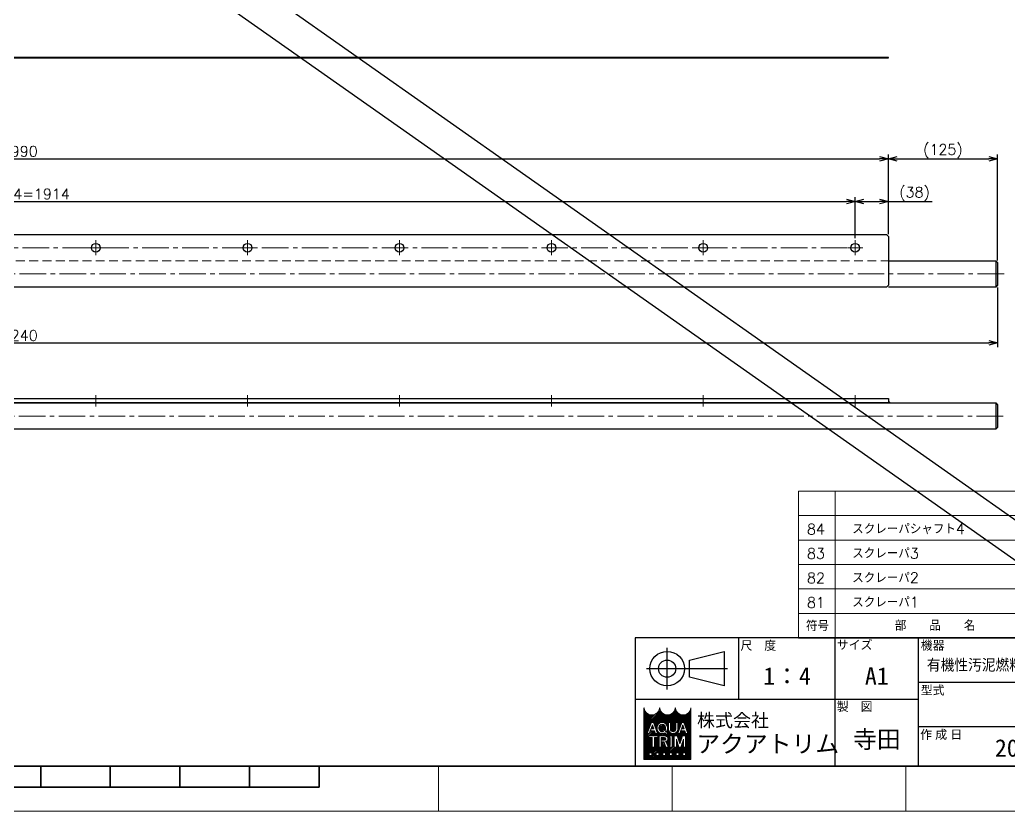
# Model space of a CAD drawing. Header units: millimetres. Extents: x 0 to 8235, y -19 to 2332.
# Drawn here: x 1764 to 2897, y 0 to 907 of the extents above; entities that cross this region are included whole.
import ezdxf
from ezdxf import colors
from ezdxf.entities.mleader import LeaderData, LeaderLine
from ezdxf.enums import TextEntityAlignment as Align
from ezdxf.math import Vec2, Vec3

# ---------------------------------------------------------------- set-up
doc = ezdxf.new("R2010")
doc.units = ezdxf.units.MM
doc.header["$LTSCALE"] = 1.6
doc.header["$PDMODE"] = 99
doc.header["$PDSIZE"] = 1
doc.linetypes.add('CENTER2', pattern=[28.575000000000003, 19.05, -3.175, 3.175, -3.175])
doc.linetypes.add('HIDDEN', pattern=[9.524999999999999, 6.35, -3.175])
for name, color, linetype, lineweight in [('04_HIDDEN', 2, 'HIDDEN', 13), ('05_CENTER', 4, 'CENTER2', 13), ('08_DIM', 3, 'Continuous', 13), ('90_FRAME', 5, 'Continuous', 35)]:
    doc.layers.add(name, color=color, linetype=linetype, lineweight=lineweight)
doc.layers.add('91_BLANK', color=5, linetype='Continuous', lineweight=0, plot=False)
doc.styles.add('KSS_TXT', font='txt.shx', dxfattribs={"bigfont": 'extfont2.shx'})
doc.styles.add('MS_G', font='MS Gothic.ttf')
doc.styles.get("Standard").update_dxf_attribs({"font": 'txt.shx', "bigfont": 'extfont2.shx'})
doc.styles.add('表題用', font='MS PGothic.ttf')
doc.dimstyles.new('KSS_DIM', dxfattribs={"dimscale": 4, "dimtxt": 3, "dimasz": 2.5, "dimexe": 1.25, "dimexo": 0.625, "dimtad": 1, "dimdsep": 46, "dimtxsty": 'KSS_TXT', "dimblk": 'OPEN30', "dimcen": 0, "dimazin": 2, "dimtfac": 0.75, "dimtmove": 0, "dimatfit": 3, "dimldrblk": 'OPEN30', "dimfxl": 1.25, "dimtolj": 1, "dimarcsym": 0})

# ---------------------------------------------------------------- blocks, each defined once
blk = doc.blocks.new('_Open30')
at = {"color": 0, "linetype": 'ByBlock', "lineweight": -2}
for p, q in [((-1, 0.26794919), (0, 0)), ((0, 0), (-1, -0.26794919)), ((0, 0), (-1, 0))]:
    blk.add_line(p, q, dxfattribs=at)
blk = doc.blocks.new('*D209')
at = {"layer": '08_DIM', "color": 0, "lineweight": -2, "transparency": 16777216}
for p, q in [((806.9912116977976, 656.6775825104846), (806.9912116977976, 703.6662162926257)), ((2720.991211693716, 656.6775825104846), (2720.991211693716, 703.6662162926257)), ((816.9912116977976, 698.6662162926257), (2710.991211693716, 698.6662162926257))]:
    blk.add_line(p, q, dxfattribs=at)
at = {"layer": 'Defpoints', "color": 0, "transparency": 16777216}
for p in [(2720.991211693716, 698.6662162926257), (806.9912116977976, 654.1775825104846), (2720.991211693716, 654.1775825104846)]:
    blk.add_point(p, dxfattribs=at)
at = {"layer": '08_DIM', "color": 0, "lineweight": -2, "transparency": 16777216, "xscale": 10, "yscale": 10, "zscale": 10, "rotation": 180}
blk.add_blockref('_Open30', (806.9912116977976, 698.6662162926257), dxfattribs=at)
at = {"layer": '08_DIM', "color": 0, "lineweight": -2, "transparency": 16777216, "xscale": 10, "yscale": 10, "zscale": 10}
blk.add_blockref('_Open30', (2720.991211693716, 698.6662162926257), dxfattribs=at)
at = {"layer": '08_DIM', "color": 0, "transparency": 16777216, "insert": (1763.991211695757, 707.1662162926257), "char_height": 12, "attachment_point": 5, "style": 'KSS_TXT'}
blk.add_mtext('\\A1;11x174=1914', dxfattribs=at)
blk = doc.blocks.new('*D210')
at = {"layer": '08_DIM', "color": 0, "lineweight": -2, "transparency": 16777216}
for p, q in [((768.9912116957566, 661.0839150548995), (768.9912116957566, 752.5816630524449)), ((2758.991211695757, 661.0839150548995), (2758.991211695757, 752.5816630524449)), ((778.9912116957566, 747.5816630524449), (2748.991211695757, 747.5816630524449))]:
    blk.add_line(p, q, dxfattribs=at)
at = {"layer": 'Defpoints', "color": 0, "transparency": 16777216}
for p in [(2758.991211695757, 747.5816630524449), (768.9912116957566, 658.5839150548995), (2758.991211695757, 658.5839150548995)]:
    blk.add_point(p, dxfattribs=at)
at = {"layer": '08_DIM', "color": 0, "lineweight": -2, "transparency": 16777216, "xscale": 10, "yscale": 10, "zscale": 10, "rotation": 180}
blk.add_blockref('_Open30', (768.9912116957566, 747.5816630524449), dxfattribs=at)
at = {"layer": '08_DIM', "color": 0, "lineweight": -2, "transparency": 16777216, "xscale": 10, "yscale": 10, "zscale": 10}
blk.add_blockref('_Open30', (2758.991211695757, 747.5816630524449), dxfattribs=at)
at = {"layer": '08_DIM', "color": 0, "transparency": 16777216, "insert": (1763.991211695757, 756.0816630524449), "char_height": 12, "attachment_point": 5, "style": 'KSS_TXT'}
blk.add_mtext('\\A1;1990', dxfattribs=at)
blk = doc.blocks.new('*D211')
at = {"layer": '08_DIM', "color": 0, "lineweight": -2, "transparency": 16777216}
for p, q in [((2720.991211693716, 656.6775825104846), (2720.991211693716, 703.6662162926257)), ((2758.991211695757, 661.0839150548995), (2758.991211695757, 703.6662162926257)), ((2730.991211693716, 698.6662162926257), (2748.991211695757, 698.6662162926257)), ((2758.991211695757, 698.6662162926257), (2808.991211695757, 698.6662162926257))]:
    blk.add_line(p, q, dxfattribs=at)
at = {"layer": 'Defpoints', "color": 0, "transparency": 16777216}
for p in [(2758.991211695757, 698.6662162926257), (2758.991211695757, 658.5839150548995), (2720.991211693716, 654.1775825104846)]:
    blk.add_point(p, dxfattribs=at)
at = {"layer": '08_DIM', "color": 0, "lineweight": -2, "transparency": 16777216, "xscale": 10, "yscale": 10, "zscale": 10, "rotation": 180}
blk.add_blockref('_Open30', (2720.991211693716, 698.6662162926257), dxfattribs=at)
at = {"layer": '08_DIM', "color": 0, "lineweight": -2, "transparency": 16777216, "xscale": 10, "yscale": 10, "zscale": 10}
blk.add_blockref('_Open30', (2758.991211695757, 698.6662162926257), dxfattribs=at)
at = {"layer": '08_DIM', "color": 0, "transparency": 16777216, "insert": (2788.991211695757, 707.1662162926257), "char_height": 12, "attachment_point": 5, "style": 'KSS_TXT'}
blk.add_mtext('\\A1;(38)', dxfattribs=at)
blk = doc.blocks.new('*D212')
at = {"layer": '08_DIM', "color": 0, "lineweight": -2, "transparency": 16777216}
for p, q in [((2758.991211695757, 661.0839150548995), (2758.991211695757, 752.5816630524449)), ((2883.991211691213, 631.0839150592869), (2883.991211691213, 752.5816630524449)), ((2768.991211695757, 747.5816630524449), (2873.991211691213, 747.5816630524449))]:
    blk.add_line(p, q, dxfattribs=at)
at = {"layer": 'Defpoints', "color": 0, "transparency": 16777216}
for p in [(2883.991211691213, 747.5816630524449), (2758.991211695757, 658.5839150548995), (2883.991211691213, 628.5839150592869)]:
    blk.add_point(p, dxfattribs=at)
at = {"layer": '08_DIM', "color": 0, "lineweight": -2, "transparency": 16777216, "xscale": 10, "yscale": 10, "zscale": 10, "rotation": 180}
blk.add_blockref('_Open30', (2758.991211695757, 747.5816630524449), dxfattribs=at)
at = {"layer": '08_DIM', "color": 0, "lineweight": -2, "transparency": 16777216, "xscale": 10, "yscale": 10, "zscale": 10}
blk.add_blockref('_Open30', (2883.991211691213, 747.5816630524449), dxfattribs=at)
at = {"layer": '08_DIM', "color": 0, "transparency": 16777216, "insert": (2821.491211693485, 756.0899963857782), "char_height": 12, "attachment_point": 5, "style": 'KSS_TXT'}
blk.add_mtext('\\A1;(125)', dxfattribs=at)
blk = doc.blocks.new('*D220')
at = {"layer": '08_DIM', "color": 0, "lineweight": -2, "transparency": 16777216}
for p, q in [((643.9912116989872, 600.0839150592869), (643.9912116989872, 531.5653345011211)), ((2883.991211691213, 600.0839150592869), (2883.991211691213, 531.5653345011211)), ((653.9912116989872, 536.5653345011211), (2873.991211691213, 536.5653345011211))]:
    blk.add_line(p, q, dxfattribs=at)
at = {"layer": 'Defpoints', "color": 0, "transparency": 16777216}
for p in [(643.9912116989872, 602.5839150592869), (2883.991211691213, 602.5839150592869), (2883.991211691213, 536.5653345011211)]:
    blk.add_point(p, dxfattribs=at)
at = {"layer": '08_DIM', "color": 0, "lineweight": -2, "transparency": 16777216, "xscale": 10, "yscale": 10, "zscale": 10, "rotation": 180}
blk.add_blockref('_Open30', (643.9912116989872, 536.5653345011211), dxfattribs=at)
at = {"layer": '08_DIM', "color": 0, "lineweight": -2, "transparency": 16777216, "xscale": 10, "yscale": 10, "zscale": 10}
blk.add_blockref('_Open30', (2883.991211691213, 536.5653345011211), dxfattribs=at)
at = {"layer": '08_DIM', "color": 0, "transparency": 16777216, "insert": (1763.9912116951, 545.0653345011211), "char_height": 12, "attachment_point": 5, "style": 'KSS_TXT'}
blk.add_mtext('\\A1;2240', dxfattribs=at)
blk = doc.blocks.new('AM_BALLOON1')
at = {"transparency": 16777216}
blk.add_circle((0, 0), 5, dxfattribs=at)
blk.add_attdef('B_NUMBER', text='', height=3, dxfattribs=at).set_placement((0, 0), align=Align.MIDDLE_CENTER)
blk = doc.blocks.new('_OPEN')
at = {"color": 0, "linetype": 'ByBlock'}
for p, q in [((-1, 0.1666666666666666), (0, 0)), ((0, 0), (-1, -0.1666666666666666)), ((0, 0), (-1, 0))]:
    blk.add_line(p, q, dxfattribs=at)

msp = doc.modelspace()

# ---------------------------------------------------------------- hatches: boundary and pattern name
at = {"layer": '90_FRAME', "lineweight": 5}
h = msp.add_hatch(dxfattribs=at)
h.set_pattern_fill('_USER', color=4, scale=1.2, angle=45, pattern_type=0)
h.set_pattern_definition([(45, (2.428014568067738e-06, 3.380257567187072e-07), (-0.8485281374238569, 0.848528137423857), [])])
edge = h.paths.add_edge_path()
edge.add_arc((2532.784011563459, 118.0443029261328), 0.2561589359989652, 90, 180)
edge.add_ellipse((2523.818448803494, 118.0443029261328), major_axis=(-8.709403823964816, 0), ratio=0.8823529411764706, start_angle=360, end_angle=540, ccw=False)
edge.add_arc((2514.85288604353, 118.0443029261328), 0.2561589359989652, 3.187317984128255, 180.0000000000261)
edge.add_ellipse((2505.887323283566, 118.0443029261328), major_axis=(-8.709403823964816, 0), ratio=0.8823529411764706, start_angle=360, end_angle=540, ccw=False)
edge.add_arc((2496.921760523602, 118.0443029261328), 0.2561589359989652, 3.187317984128255, 180)
edge.add_ellipse((2487.956197763638, 118.0443029261328), major_axis=(-8.709403823964816, 0), ratio=0.8823529411764706, start_angle=360, end_angle=540, ccw=False)
edge.add_arc((2478.990635003674, 118.0443029261328), 0.2561589359989652, 3.187317984128255, 90)
edge.add_line((2478.990635003674, 118.3004618621339), (2478.990635003674, 59.12774764637243))
edge.add_line((2478.990635003674, 59.12774764637061), (2532.784011563457, 59.12774764637061))
edge.add_line((2532.784011563459, 59.12774764637061), (2532.784011563459, 118.3004618621303))
h.paths.add_polyline_path([(2487.66487877106, 101.6977199126409), (2489.788746144333, 101.6977199126409), (2494.618467985672, 88.95125125733057), (2494.618467985672, 88.88977311269218), (2492.31913091058, 88.88977311269218), (2491.116768427358, 92.26639753210247), (2486.388088275232, 92.26639753210247), (2487.081315743436, 94.2132054456938), (2490.423540959158, 94.2132054456938), (2488.726812457696, 98.97817023052949), (2485.134494004816, 88.88977311269218), (2482.835156929721, 88.88977311269218), (2482.835156929721, 88.95125125733057)], flags=16)
edge = h.paths.add_edge_path(flags=16)
edge.add_ellipse((2499.963838488116, 96.06222332066272), major_axis=(-5.8916555279762, 0), ratio=0.9565217391304346, start_angle=180, end_angle=360, ccw=False)
edge.add_line((2505.855494016092, 96.06222332066272), (2505.855494016092, 94.52526970466852))
edge.add_ellipse((2499.963838488116, 94.52526970466852), major_axis=(-5.8916555279762, 0), ratio=0.9565217391304346, start_angle=142.1052553177129, end_angle=180, ccw=False)
edge.add_line((2504.613182037477, 91.06387544701602), (2502.962457058112, 92.42409125054064))
edge.add_ellipse((2499.963838488116, 94.67598871228392), major_axis=(3.75679118758396, 0), ratio=0.9950358206786509, start_angle=-37.0427632869818, end_angle=0)
edge.add_line((2503.720624959607, 94.67584359503917), (2503.720624959607, 95.91150431304732))
edge.add_ellipse((2499.963838488116, 95.91150431304732), major_axis=(3.75678647149081, 0), ratio=0.9947182625257321, start_angle=360, end_angle=540)
edge.add_line((2496.207052016625, 95.91150431304732), (2496.207052016625, 94.6758569709159))
edge.add_ellipse((2499.963838488116, 94.67598871228392), major_axis=(3.75679118758396, 0), ratio=0.9950358206786509, start_angle=-180, end_angle=-65.75794872216291)
edge.add_line((2501.506348242825, 91.26747993830713), (2500.4603937385, 92.28544412584733))
edge.add_line((2500.460393738498, 92.28544412584552), (2501.595038929112, 93.49027929634349))
edge.add_line((2501.595038929112, 93.4902792963453), (2506.339262864996, 89.58098583213132))
edge.add_line((2506.339262864994, 89.5809858321295), (2504.856736798023, 88.00674962027688))
edge.add_line((2504.856736798026, 88.0067496202787), (2503.07578545746, 89.74004172519153))
edge.add_ellipse((2499.963838488116, 94.52526970466852), major_axis=(-5.8916555279762, 0), ratio=0.9565217391304346, start_angle=0, end_angle=121.88362473889401, ccw=False)
edge.add_line((2494.07218296014, 94.52526970466852), (2494.07218296014, 96.06222332066272))
h.paths.add_polyline_path([(2494.999432772534, 86.32818375270244), (2494.999432772534, 84.5350712007089), (2491.157048732549, 84.5350712007089, 0.4142135623730951), (2490.900889796548, 84.27891226470956), (2490.900889796548, 73.52023695275375), (2488.59545937256, 73.52023695275375), (2488.59545937256, 84.27891226470956, 0.4142135623730951), (2488.339300436562, 84.5350712007089), (2484.496916396577, 84.5350712007089), (2484.496916396577, 86.32818375270244)], flags=16)
edge = h.paths.add_edge_path(flags=16)
edge.add_line((2496.459497088164, 86.32818375270244), (2502.35115261614, 86.32818375270244))
edge.add_ellipse((2502.351152616136, 82.95894590900161), major_axis=(-4.134945875879031, 7.595772347314229e-16), ratio=0.8148203011203055, start_angle=111.38697473498539, end_angle=270, ccw=False)
edge.add_arc((2502.985257251928, 78.39289031076214), 1.674818033710892, 22.272952259934925, 58.5531130129101, ccw=False)
edge.add_line((2504.535115011853, 79.02767875586642), (2506.742257428013, 73.62270052715348))
edge.add_line((2506.742257428015, 73.62270052715348), (2506.742257428015, 73.52023695275375))
edge.add_line((2506.742257428015, 73.52023695275375), (2504.257515748826, 73.52023695275375))
edge.add_line((2504.257515748826, 73.52023695275375), (2502.307650511496, 78.94771842802538))
edge.add_arc((2501.357145190688, 78.56507232130707), 1.02463574399587, 21.92829786654815, 90)
edge.add_line((2501.357145190688, 79.58970806530078), (2498.841775192951, 79.58970806530078))
edge.add_line((2498.84177519295, 79.58970806530078), (2498.84177519295, 81.38282061729433))
edge.add_line((2498.84177519295, 81.38282061729433), (2502.658543339333, 81.38282061729433))
edge.add_arc((2502.603584884776, 82.95894590900161), 1.577083183248922, 271.9970571044071, 448.0029428955929)
edge.add_line((2502.658543339339, 84.5350712007089), (2498.764927512154, 84.5350712007089))
edge.add_line((2498.764927512153, 84.5350712007089), (2498.764927512153, 73.52023695275375))
edge.add_line((2498.764927512153, 73.52023695275375), (2496.459497088162, 73.52023695275375))
edge.add_line((2496.459497088164, 73.52023695275375), (2496.459497088164, 86.32818375270244))
h.paths.add_polyline_path([(2507.039615355666, 101.6977199126409), (2509.345045779658, 101.6977199126409), (2509.345045779658, 94.52526970466852, 0.175030561155744), (2510.36206541662, 91.58973104410461, 0.2571496110314638), (2514.475840606674, 91.58973104410461, 0.1750305611562702), (2515.492860243632, 94.52526970467761), (2515.492860243632, 101.6977199126409), (2517.798290667624, 101.6977199126409), (2517.798290667624, 94.06187212229952, -0.3793912406243967), (2512.803191415643, 88.88977311269218), (2512.034714607643, 88.88977311269218, -0.3793912406243716), (2507.039615355666, 94.06187212229952)], flags=16)
h.paths.add_polyline_path([(2508.684833381887, 86.32818375270244), (2511.502581677878, 86.32818375270244), (2511.502581677878, 84.5350712007089, 0.4142135623730951), (2511.24642274188, 84.27891226470956), (2511.24642274188, 75.56950844074481, 0.4142135623730951), (2511.502581677878, 75.3133495047473), (2511.502581677878, 73.52023695275375), (2508.684833381887, 73.52023695275375), (2508.684833381887, 75.3133495047473, 0.4142135623730951), (2508.940992317888, 75.56950844074481), (2508.940992317888, 84.27891226470956, 0.4142135623730951), (2508.684833381887, 84.5350712007089)], flags=16)
h.paths.add_polyline_path([(2513.810508226824, 86.32818375270244), (2517.155838741566, 86.32818375270244), (2520.214481626799, 77.0259742398407), (2523.273124512032, 86.32818375270244), (2526.620577930842, 86.32818375270244), (2526.620577930842, 73.52023695275375), (2524.315147506853, 73.52023695275375), (2524.315147506853, 82.48579971271784), (2521.367196838795, 73.52023695275375), (2519.061766414806, 73.52023695275375), (2516.113815746744, 82.48579971271784), (2516.115938650817, 73.52023695275375), (2513.810508226824, 73.52023695275375)], flags=16)
h.paths.add_polyline_path([(2522.498218294798, 101.6977199126409), (2524.622085668072, 101.6977199126409), (2529.451807509411, 88.95125125733057), (2529.451807509411, 88.88977311269218), (2527.152470434315, 88.88977311269218), (2525.950107951097, 92.26639753210247), (2521.221427798971, 92.26639753210247), (2521.914655267171, 94.2132054456938), (2525.256880482897, 94.2132054456938), (2523.560151981435, 98.97817023052949), (2519.967833528551, 88.88977311269218), (2517.668496453456, 88.88977311269218), (2517.668496453456, 88.95125125733057)], flags=16)
h.paths.add_polyline_path([(2485.138449467651, 66.81251572633983), (2488.212356699636, 66.81251572633983), (2488.212356699636, 63.73860849435323), (2485.138449467651, 63.73860849435323)], flags=16)
h.paths.add_polyline_path([(2492.82321754762, 66.81251572633983), (2495.897124779605, 66.81251572633983), (2495.897124779605, 63.73860849435323), (2492.82321754762, 63.73860849435323)], flags=16)
h.paths.add_polyline_path([(2500.507985627589, 66.81251572633983), (2503.581892859574, 66.81251572633983), (2503.581892859574, 63.73860849435323), (2500.507985627589, 63.73860849435323)], flags=16)
h.paths.add_polyline_path([(2508.192753707558, 66.81251572633983), (2511.266660939543, 66.81251572633983), (2511.266660939543, 63.73860849435323), (2508.192753707558, 63.73860849435323)], flags=16)
h.paths.add_polyline_path([(2515.877521787528, 66.81251572633983), (2518.951429019512, 66.81251572633983), (2518.951429019512, 63.73860849435323), (2515.877521787528, 63.73860849435323)], flags=16)
h.paths.add_polyline_path([(2523.562289867497, 66.81251572633983), (2526.636197099482, 66.81251572633983), (2526.636197099482, 63.73860849435323), (2523.562289867497, 63.73860849435323)], flags=16)

# ---------------------------------------------------------------- linework, layer by layer
for p, q in [((-8.093381893559126e-07, 2331.679199898026), (3312.803439188015, -1.126752522395691e-07)), ((-8.093381893559126e-07, 2331.679199898026), (3312.803439188015, -1.126752522395691e-07)), ((65.76244315169902, 2331.679199898026), (3378.565883149052, -1.126752522395691e-07))]:
    msp.add_line(p, q)
at = {"color": 0}
for p, q in [((2881.991211691213, 630.5839150592869), (2881.991211691213, 600.5839150592869)), ((2881.991211691213, 467.7639747695352), (2881.991211691213, 437.7639747695352))]:
    msp.add_line(p, q, dxfattribs=at)
msp.add_lwpolyline([(768.9912116957566, 863.2991489919186), (2758.991211695757, 863.2991489919186), (2758.991211695757, 863.5991489919179), (768.9912116957566, 863.5991489919179)], close=True)
for points in [[(2756.991211695757, 600.5839150592869), (770.9912116957566, 600.5839150592869), (768.9912116957566, 602.5839150592869), (768.9912116957566, 658.5839150548995), (770.9912116957566, 660.5839150548995), (2756.991211695757, 660.5839150548995), (2758.991211695757, 658.5839150548995), (2758.991211695757, 602.5839150592869)], [(645.9912116989872, 467.7639747695352), (2881.991211691213, 467.7639747695352), (2883.991211691213, 465.7639747695352), (2883.991211691213, 439.7639747695352), (2881.991211691213, 437.7639747695352), (645.9912116989872, 437.7639747695352), (643.9912116989872, 439.7639747695352), (643.9912116989872, 465.7639747695352)], [(768.9912116957566, 472.7639747695352), (2758.991211695757, 472.7639747695352), (2758.991211695757, 467.7639747695352), (768.9912116957566, 467.7639747695352)]]:
    msp.add_lwpolyline(points, close=True, dxfattribs=at)
msp.add_lwpolyline([(2758.99121169576, 630.5839150592869), (2881.991211691213, 630.5839150592869), (2883.991211691213, 628.5839150592869), (2883.991211691213, 602.5839150592869), (2881.991211691213, 600.5839150592869), (2758.991211695757, 600.5839150592869)], dxfattribs=at)
at = {"color": 3}
msp.add_lwpolyline([(2758.99121170543, 467.7639747695352), (2760.99121170543, 467.7639747695352), (2760.99121170543, 467.7639747695352), (2758.99121170543, 469.7639747695352)], close=True, dxfattribs=at)
at = {"color": 0}
for centre in [(1850.991211693716, 645.5839150548995), (2024.991211693716, 645.5839150548995), (2198.991211693716, 645.5839150548995), (2372.991211693716, 645.5839150548995), (2546.991211693716, 645.5839150548995), (2720.991211693716, 645.5839150548995)]:
    msp.add_circle(centre, 5, dxfattribs=at)
at = {"layer": '04_HIDDEN'}
msp.add_lwpolyline([(768.9912116957566, 630.5839150592869), (2758.99121169576, 630.5839150592869)], dxfattribs=at)
at = {"layer": '05_CENTER'}
for p, q in [((1850.991211693716, 636.9902476062703), (1850.991211693716, 654.1775825104846)), ((2024.991211693716, 636.9902476062703), (2024.991211693716, 654.1775825104846)), ((2198.991211693716, 636.9902476062703), (2198.991211693716, 654.1775825104846)), ((2372.991211693716, 636.9902476062703), (2372.991211693716, 654.1775825104846)), ((2546.991211693716, 636.9902476062703), (2546.991211693716, 654.1775825104846)), ((2720.991211693716, 636.9902476062703), (2720.991211693716, 654.1775825104846)), ((806.9912116977976, 645.5839150583774), (2720.991211693716, 645.5839150583774)), ((1842.397544241609, 645.5839150583774), (1859.584879145823, 645.5839150583774)), ((2016.397544241609, 645.5839150583774), (2033.584879145823, 645.5839150583774)), ((2190.397544241609, 645.5839150583774), (2207.584879145823, 645.5839150583774)), ((2364.397544241609, 645.5839150583774), (2381.584879145823, 645.5839150583774)), ((2538.397544241609, 645.5839150583774), (2555.584879145823, 645.5839150583774)), ((2712.397544241609, 645.5839150583774), (2729.584879145823, 645.5839150583774)), ((2891.495181027036, 615.5839150548995), (636.4872423698653, 615.5839150548959)), ((1850.991211700206, 463.5858997428872), (1850.991211700206, 476.6726558462973)), ((2024.991211700206, 463.5858997428872), (2024.991211700206, 476.6726558462973)), ((2198.991211700206, 463.5858997428872), (2198.991211700206, 476.6726558462973)), ((2372.991211700206, 463.5858997428872), (2372.991211700206, 476.6726558462973)), ((2546.991211700206, 463.5858997428872), (2546.991211700206, 476.6726558462973)), ((2720.991211700206, 463.5858997428872), (2720.991211700206, 476.6726558462973)), ((2890.583326285549, 452.7639747695352), (637.9469605989798, 452.7639747695352))]:
    msp.add_line(p, q, dxfattribs=at)
at = {"layer": '90_FRAME', "color": 4, "lineweight": 13}
for p, q in [((2656.069992768332, 366.7016244489001), (3260.955701801782, 366.7016244489001)), ((2656.070015874565, 366.7016244489001), (2656.070015874565, 198.7016244671281)), ((2698.070010624572, 366.7016244489001), (2698.070010624573, 198.7016244671281)), ((2656.069992768332, 338.7016229537658), (3260.955701801782, 338.7016229537658)), ((2656.069992768332, 310.7016214586315), (3260.955701801782, 310.7016214586315)), ((2656.069992768332, 282.7016199634972), (3260.955701801782, 282.7016199634972)), ((2656.069992768332, 254.7016214586315), (3260.955701801782, 254.7016214586315)), ((2656.069992768332, 226.7016214586315), (3260.955701801782, 226.7016214586315)), ((2243.636907767629, -1.126752522395691e-07), (2243.636907767629, 51.61591018200809)), ((2511.370527766548, -1.126752522395691e-07), (2511.370527766548, 51.61591018200809)), ((2779.104147765468, -1.126752522395691e-07), (2779.104147765468, 51.61591018200809))]:
    msp.add_line(p, q, dxfattribs=at)
at = {"layer": '90_FRAME', "color": 0, "lineweight": 25}
for p, q in [((2587.755724910732, 127.9873387531256), (2587.755724910732, 198.7016244671281)), ((2698.070010624573, 51.61591018200807), (2698.070010624573, 198.7016244671281)), ((2793.384296338414, 51.61591018200807), (2793.384296338414, 198.7016244671281)), ((2505.585724911065, 139.5844816102249), (2505.585724911065, 187.1044816100325)), ((2481.825724911161, 163.3444816101251), (2574.885724910784, 163.3444816101251)), ((2793.384296338414, 147.7873387530485), (2944.431898635686, 147.7873387530485)), ((2793.384296338414, 127.9873387531256), (2468.955724911213, 127.9873387531256)), ((2793.384296338414, 96.8730530389671), (3260.955724908015, 96.8730530389671))]:
    msp.add_line(p, q, dxfattribs=at)
at = {"layer": '90_FRAME', "color": 7, "lineweight": 25}
msp.add_line((2656.070015874565, 198.7016244671281), (3260.955724908015, 198.7016244671281), dxfattribs=at)
at = {"layer": '90_FRAME', "color": 4, "lineweight": 5}
for p, q in [((2478.990635003674, 59.12774764637061), (2478.990635003674, 118.3004618621339)), ((2532.784011563459, 118.3004618621339), (2532.784011563459, 59.12774764637061)), ((2482.835156929721, 88.95125125733057), (2487.66487877106, 101.6977199126409)), ((2485.134494004816, 88.88977311269218), (2488.726812457696, 98.97817023052949)), ((2486.388088275232, 92.26639753210247), (2487.081315743436, 94.2132054456938)), ((2486.388088275232, 92.26639753210247), (2491.116768427358, 92.26639753210247)), ((2487.081315743436, 94.2132054456938), (2490.423540959158, 94.2132054456938)), ((2487.66487877106, 101.6977199126409), (2489.788746144333, 101.6977199126409)), ((2490.423540959158, 94.2132054456938), (2488.726812457696, 98.97817023052949)), ((2494.618467985672, 88.95125125733057), (2489.788746144333, 101.6977199126409)), ((2492.31913091058, 88.88977311269218), (2491.116768427358, 92.26639753210247)), ((2494.07218296014, 96.06222332066272), (2494.07218296014, 94.52526970466852)), ((2496.207052016625, 95.91150431304732), (2496.207052016625, 94.68194142025231)), ((2500.460393738498, 92.28544412584552), (2501.595038929112, 93.4902792963453)), ((2500.460393738498, 92.28544412584552), (2501.506348242825, 91.26747993830713)), ((2501.595038929112, 93.4902792963453), (2506.339262864994, 89.5809858321295)), ((2502.962457058112, 92.42409125054064), (2504.613182037477, 91.06387544701602)), ((2503.720624959607, 95.91150431304732), (2503.720624959607, 94.68194142025231)), ((2505.855494016092, 96.06222332066272), (2505.855494016092, 94.52526970466852)), ((2507.039615355666, 94.06187212229952), (2507.039615355666, 101.6977199126409)), ((2509.345045779658, 101.6977199126409), (2507.039615355666, 101.6977199126409)), ((2509.345045779658, 94.52526970466852), (2509.345045779658, 101.6977199126409)), ((2515.492860243632, 94.52526970466852), (2515.492860243632, 101.6977199126409)), ((2515.492860243632, 101.6977199126409), (2517.798290667624, 101.6977199126409)), ((2517.668496453456, 88.95125125733057), (2522.498218294798, 101.6977199126409)), ((2517.798290667624, 94.06187212229952), (2517.798290667624, 101.6977199126409)), ((2519.967833528551, 88.88977311269218), (2523.560151981435, 98.97817023052949)), ((2521.221427798971, 92.26639753210247), (2521.914655267171, 94.2132054456938)), ((2521.221427798971, 92.26639753210247), (2525.950107951097, 92.26639753210247)), ((2521.914655267171, 94.2132054456938), (2525.256880482897, 94.2132054456938)), ((2522.498218294798, 101.6977199126409), (2524.622085668072, 101.6977199126409)), ((2525.256880482897, 94.2132054456938), (2523.560151981435, 98.97817023052949)), ((2529.451807509411, 88.95125125733057), (2524.622085668072, 101.6977199126409)), ((2527.152470434315, 88.88977311269218), (2525.950107951097, 92.26639753210247)), ((2482.835156929721, 88.88977311269218), (2482.835156929721, 88.95125125733057)), ((2482.835156929721, 88.95125125733057), (2482.835156929721, 88.95125125733057)), ((2482.835156929721, 88.88977311269218), (2482.835156929721, 88.95125125733057)), ((2482.835156929721, 88.88977311269218), (2485.134494004816, 88.88977311269218)), ((2484.496916396577, 86.32818375270244), (2494.999432772534, 86.32818375270244)), ((2484.496916396577, 86.32818375270244), (2484.496916396577, 84.5350712007089)), ((2484.496916396577, 84.5350712007089), (2488.339300436562, 84.5350712007089)), ((2488.59545937256, 73.52023695275375), (2488.59545937256, 84.27891226470956)), ((2490.900889796548, 73.52023695275375), (2490.900889796548, 84.27891226470956)), ((2491.157048732549, 84.5350712007089), (2494.999432772534, 84.5350712007089)), ((2494.618467985672, 88.88977311269218), (2492.31913091058, 88.88977311269218)), ((2494.618467985672, 88.88977311269218), (2494.618467985672, 88.95125125733057)), ((2494.999432772534, 86.32818375270244), (2494.999432772534, 84.5350712007089)), ((2496.459497088164, 86.32818375270244), (2496.459497088164, 73.52023695275375)), ((2496.459497088164, 86.32818375270244), (2502.351152616136, 86.32818375270244)), ((2498.764927512153, 73.52023695275375), (2498.764927512153, 84.5350712007089)), ((2498.764927512153, 84.5350712007089), (2502.658543339339, 84.5350712007089)), ((2498.84177519295, 79.58970806530078), (2498.84177519295, 81.38282061729433)), ((2498.84177519295, 81.38282061729433), (2502.658543339339, 81.38282061729433)), ((2498.84177519295, 79.58970806530078), (2501.357145190688, 79.58970806530078)), ((2503.07578545746, 89.74004172519153), (2504.856736798026, 88.0067496202787)), ((2504.856736798026, 88.0067496202787), (2506.339262864994, 89.5809858321295)), ((2508.684833381887, 86.32818375270244), (2511.502581677878, 86.32818375270244)), ((2508.684833381887, 86.32818375270244), (2508.684833381887, 84.5350712007089)), ((2508.940992317888, 75.56950844074481), (2508.940992317888, 84.27891226470956)), ((2511.24642274188, 75.56950844074481), (2511.24642274188, 84.27891226470956)), ((2511.502581677878, 86.32818375270244), (2511.502581677878, 84.5350712007089)), ((2512.803191415643, 88.88977311269218), (2512.034714607647, 88.88977311269218)), ((2513.810508226824, 86.32818375270244), (2513.810508226824, 73.52023695275375)), ((2513.810508226824, 86.32818375270244), (2517.155838741566, 86.32818375270244)), ((2516.115938650817, 73.52023695275375), (2516.113815746744, 82.48579971271784)), ((2519.061766414806, 73.52023695275375), (2516.113815746744, 82.48579971271784)), ((2520.214481626799, 77.0259742398407), (2517.155838741566, 86.32818375270244)), ((2517.668496453456, 88.88977311269218), (2517.668496453456, 88.95125125733057)), ((2517.668496453456, 88.95125125733057), (2517.668496453456, 88.95125125733057)), ((2517.668496453456, 88.88977311269218), (2517.668496453456, 88.95125125733057)), ((2517.668496453456, 88.88977311269218), (2519.967833528551, 88.88977311269218)), ((2520.214481626799, 77.0259742398407), (2523.273124512032, 86.32818375270244)), ((2521.367196838795, 73.52023695275375), (2524.315147506853, 82.48579971271784)), ((2526.620577930842, 86.32818375270244), (2523.273124512032, 86.32818375270244)), ((2524.315147506853, 82.48579971271784), (2524.315147506853, 73.52023695275375)), ((2526.620577930842, 73.52023695275375), (2526.620577930842, 86.32818375270244)), ((2529.451807509411, 88.88977311269218), (2527.152470434315, 88.88977311269218)), ((2529.451807509411, 88.88977311269218), (2529.451807509411, 88.95125125733057)), ((2488.59545937256, 73.52023695275375), (2490.900889796548, 73.52023695275375)), ((2496.459497088164, 73.52023695275375), (2498.764927512153, 73.52023695275375)), ((2502.307650511496, 78.94771842802538), (2504.257515748826, 73.52023695275375)), ((2504.257515748826, 73.52023695275375), (2506.742257428015, 73.52023695275375)), ((2504.535115011853, 79.02767875586824), (2506.742257428015, 73.62270052715348)), ((2506.742257428015, 73.62270052715348), (2506.742257428015, 73.52023695275375)), ((2508.684833381887, 73.52023695275375), (2508.684833381887, 75.3133495047473)), ((2508.684833381887, 73.52023695275375), (2511.502581677878, 73.52023695275375)), ((2511.502581677878, 73.52023695275375), (2511.502581677878, 75.3133495047473)), ((2513.810508226824, 73.52023695275375), (2516.115938650817, 73.52023695275375)), ((2519.061766414806, 73.52023695275375), (2521.367196838795, 73.52023695275375)), ((2524.315147506853, 73.52023695275375), (2526.620577930842, 73.52023695275375)), ((2532.784011563459, 59.12774764637061), (2478.990635003674, 59.12774764637061)), ((2485.138449467651, 66.81251572633983), (2488.212356699636, 66.81251572633983)), ((2485.138449467651, 66.81251572633983), (2485.138449467651, 63.73860849435323)), ((2488.212356699636, 63.73860849435323), (2485.138449467651, 63.73860849435323)), ((2488.212356699636, 66.81251572633983), (2488.212356699636, 63.73860849435323)), ((2492.82321754762, 66.81251572633983), (2495.897124779605, 66.81251572633983)), ((2492.82321754762, 66.81251572633983), (2492.82321754762, 63.73860849435323)), ((2495.897124779605, 63.73860849435323), (2492.82321754762, 63.73860849435323)), ((2495.897124779605, 66.81251572633983), (2495.897124779605, 63.73860849435323)), ((2500.507985627589, 66.81251572633983), (2503.581892859574, 66.81251572633983)), ((2500.507985627589, 66.81251572633983), (2500.507985627589, 63.73860849435323)), ((2503.581892859574, 63.73860849435323), (2500.507985627589, 63.73860849435323)), ((2503.581892859574, 66.81251572633983), (2503.581892859574, 63.73860849435323)), ((2508.192753707558, 66.81251572633983), (2511.266660939543, 66.81251572633983)), ((2508.192753707558, 66.81251572633983), (2508.192753707558, 63.73860849435323)), ((2511.266660939543, 63.73860849435323), (2508.192753707558, 63.73860849435323)), ((2511.266660939543, 66.81251572633983), (2511.266660939543, 63.73860849435323)), ((2515.877521787528, 66.81251572633983), (2518.951429019512, 66.81251572633983)), ((2515.877521787528, 66.81251572633983), (2515.877521787528, 63.73860849435323)), ((2518.951429019512, 63.73860849435323), (2515.877521787528, 63.73860849435323)), ((2518.951429019512, 66.81251572633983), (2518.951429019512, 63.73860849435323)), ((2526.636197099482, 66.81251572633983), (2523.562289867497, 66.81251572633983)), ((2523.562289867497, 66.81251572633983), (2523.562289867497, 63.73860849435323)), ((2523.562289867497, 63.73860849435323), (2526.636197099482, 63.73860849435323)), ((2526.636197099482, 66.81251572633983), (2526.636197099482, 63.73860849435323))]:
    msp.add_line(p, q, dxfattribs=at)
at = {"layer": '90_FRAME'}
for p, q in [((1787.935382055184, 27.68619589638555), (1787.935382055184, 51.61591018200809)), ((1867.701096340579, 27.68619589638555), (1867.701096340579, 51.61591018200809)), ((1947.466810625973, 27.68619589638555), (1947.466810625973, 51.61591018200809)), ((2027.232524911368, 27.68619589638555), (2027.232524911368, 51.61591018200809)), ((2106.998239196764, 27.68619589638555), (2106.998239196764, 51.61591018200809)), ((1309.341096342836, 27.68619589638555), (2106.998239196764, 27.68619589638555))]:
    msp.add_line(p, q, dxfattribs=at)
msp.add_lwpolyline([(155.3836106315844, 51.61591018200809), (3260.955724908015, 51.61591018200807), (3260.955724908015, 2271.831485601825), (155.3836106315844, 2271.831485601825)], close=True, dxfattribs=at)
at = {"layer": '90_FRAME', "color": 0, "lineweight": 25}
msp.add_lwpolyline([(2468.955724911213, 51.61591018200807), (3260.955724908015, 51.61591018200807), (3260.955724908015, 198.7016244671281), (2468.955724911213, 198.7016244671281)], close=True, dxfattribs=at)
msp.add_lwpolyline([(2531.325724910964, 173.2444816100865), (2570.925724910803, 183.1444816100479), (2570.925724910803, 143.5444816102095), (2531.325724910964, 153.4444816101673), (2531.325724910964, 173.2444816100865)], dxfattribs=at)
for radius in [19.79999999992, 9.89999999996]:
    msp.add_circle((2505.585724911065, 163.3444816101251), radius, dxfattribs=at)
at = {"layer": '90_FRAME', "color": 4, "lineweight": 5}
for centre, radius, start, end in [((2478.990635003674, 118.0443029261328), 0.2561589359989652, 0, 90), ((2496.921760523602, 118.0443029261328), 0.2561589359989652, 0, 180), ((2496.921760523602, 118.0443029261328), 0.2561589359989652, 0, 90), ((2514.85288604353, 118.0443029261328), 0.2561589359989652, 0, 180), ((2532.784011563459, 118.0443029261328), 0.2561589359989652, 90, 180), ((2512.454759294769, 94.29357091348675), 5.420098542558598, 182.4500309922613, 265.5552572885243), ((2513.917997784466, 94.46562951004444), 4.573340900382642, 179.2527938813868, 218.9645718468802), ((2512.418953011647, 95.3246657339073), 4.263862534800127, 241.157727808319, 298.842272191681), ((2512.383146728521, 94.29357091348675), 5.420098542558598, 274.4447427114757, 357.5499690077386), ((2510.919908238824, 94.46562951004444), 4.573340900382127, 321.0354281531198, 0.7472061186132525), ((2488.339300436562, 84.27891226470956), 0.2561589359989652, 0, 90), ((2491.157048732549, 84.27891226470956), 0.2561589359989652, 90, 180), ((2501.357145190688, 78.56507232130707), 1.024635743995861, 21.92829786655025, 90), ((2502.603584884776, 82.95894590900161), 1.577083183248922, 271.997057104354, 88.00294289554164), ((2502.985257251928, 78.39289031076214), 1.674818033710921, 22.27295225998095, 58.55311301286322), ((2508.684833381887, 84.27891226470956), 0.2561589359989652, 0, 90), ((2511.502581677878, 84.27891226470956), 0.2561589359989652, 90, 180), ((2508.684833381887, 75.56950844074481), 0.2561589359989652, 270, 0), ((2511.502581677878, 75.56950844074481), 0.2561589359989652, 180, 270)]:
    msp.add_arc(centre, radius, start, end, dxfattribs=at)
for centre, major_axis, ratio, start_param, end_param in [((2487.956197763638, 118.0443029261328), (-8.709403823964816, 0), 0.8823529411764706, 6.283185307179586, 9.42477796076938), ((2505.887323283566, 118.0443029261328), (-8.709403823964816, 0), 0.8823529411764706, 6.283185307179586, 9.42477796076938), ((2523.818448803494, 118.0443029261328), (-8.709403823964816, 0), 0.8823529411764706, 6.283185307179586, 9.42477796076938), ((2499.963838488116, 96.06222332066272), (-5.8916555279762, 0), 0.9565217391304346, 3.141592653589793, 6.283185307179586), ((2499.963838488116, 95.91150431304732), (3.75678647149081, 0), 0.9947182625257321, 6.283185307179586, 9.42477796076938), ((2502.351152616136, 82.95894590900161), (-4.134945875879031, 7.595772347314198e-16), 0.8148203011203053, 1.944069452961235, 4.71238898038469)]:
    msp.add_ellipse(centre, major_axis=major_axis, ratio=ratio, start_param=start_param, end_param=end_param, dxfattribs=at)
at = {"layer": '90_FRAME', "color": 4, "lineweight": 5, "extrusion": (0, 0, -1)}
for centre, major_axis, ratio, start_param, end_param in [((2499.963838488116, 94.52526970466852), (-5.8916555279762, 0), 0.9565217391304346, 4.155914751220672, 6.283185307179586), ((2499.963838488116, 94.67598871228392), (3.75679118758396, 0), 0.9950358206786509, 7.430878021738927, 9.42477796076938), ((2499.963838488116, 94.67598871228392), (3.75679118758396, 0), 0.9950358206786509, 6.283185307179586, 6.929703490574296), ((2499.963838488116, 94.52526970466852), (-5.8916555279762, 0), 0.9565217391304346, 3.141592653589793, 3.802980717498315)]:
    msp.add_ellipse(centre, major_axis=major_axis, ratio=ratio, start_param=start_param, end_param=end_param, dxfattribs=at)
at = {"layer": '91_BLANK'}
msp.add_lwpolyline([(-8.093381893559126e-07, -1.126752522395691e-07), (3312.803439188015, -1.126752522395691e-07), (3312.803439188015, 2331.679199898026), (-8.093381893559126e-07, 2331.679199898026)], close=True, dxfattribs=at)

# ---------------------------------------------------------------- texts
at = {"layer": '90_FRAME', "color": 3, "lineweight": 13}
for s, p in [('84', (2676.039712852492, 323.191119061202)), ('83', (2676.039712852492, 295.1911220605846)), ('82', (2676.039712852492, 267.1911235557189)), ('81', (2676.039712852492, 239.1911250508532))]:
    msp.add_text(s, height=12, dxfattribs=at).set_placement(p, align=Align.MIDDLE_CENTER)
for s, p in [('スクレーパシャフト4', (2717.577544646544, 317.4998192780276)), ('スクレーパ3', (2717.577544646548, 289.4998177828933)), ('スクレーパ2', (2717.577544646552, 261.499816287759)), ('スクレーパ1', (2717.577544646552, 233.4998177828933)), ('符号', (2664.621994252741, 206.3275106742893)), ('部\u3000\u3000品\u3000\u3000名', (2766.350850651698, 206.7630661754027))]:
    msp.add_text(s, height=12, dxfattribs=at).set_placement(p)
at = {"layer": '90_FRAME', "color": 0, "style": '表題用'}
for s, p in [('尺\u3000度', (2589.549799594189, 189.8447367927615)), ('サイズ', (2699.864085308026, 190.5905521223899)), ('機器', (2796.102612217173, 190.0099838312849)), ('型式', (2796.102612217173, 138.5956981172053)), ('製\u3000図', (2699.864146253703, 119.8762664083911)), ('作 成 日', (2795.412463368136, 87.80121205187925))]:
    msp.add_text(s, height=10, dxfattribs=at).set_placement(p, align=Align.MIDDLE_LEFT)
at = {"layer": '90_FRAME', "color": 0, "style": 'MS_G', "width": 0.9}
msp.add_text('有機性汚泥燃料施設', height=12.8, dxfattribs=at).set_placement((2803.147463597718, 161.2842602781881))
at = {"layer": '90_FRAME', "color": 0, "style": 'MS_G'}
msp.add_text('A1', height=20, dxfattribs=at).set_placement((2745.727153481491, 154.8587673244469), align=Align.MIDDLE)
at = {"layer": '90_FRAME', "color": 4, "style": 'MS_G'}
msp.add_text('株式会社', height=15.12154285708176, dxfattribs=at).set_placement((2581.022604109666, 104.1125202362896), align=Align.MIDDLE_CENTER)
msp.add_text('アクアトリム', height=20, dxfattribs=at).set_placement((2538.936777746122, 67.18053213663848))
at = {"layer": '90_FRAME', "color": 0, "style": 'MS_G'}
msp.add_text('2025.03.27', height=20, dxfattribs=at).set_placement((2881.055564052571, 62.47935780311605))
for tag, p in [('1：4', (2642.912867767654, 154.8587673244469)), ('寺田', (2745.727153481491, 82.7301958961666))]:
    msp.add_attdef(tag, text='', height=20, dxfattribs=at).set_placement(p, align=Align.MIDDLE)

# ---------------------------------------------------------------- dimensions: what is measured, and where the dimension line sits
at = {"layer": '08_DIM'}
for base, p1, p2, picture, middle in [((2758.991211695757, 747.5816630524449), (768.9912116957566, 658.5839150548995), (2758.991211695757, 658.5839150548995), '*D210', (1763.991211695757, 756.0816630524449)), ((2883.991211691213, 536.5653345011211), (643.9912116989872, 602.5839150592869), (2883.991211691213, 602.5839150592869), '*D220', (1763.9912116951, 545.0653345011211))]:
    dim = msp.add_linear_dim(base=base, p1=p1, p2=p2, dimstyle='KSS_DIM', dxfattribs=at)
    dim.commit()
    dim.dimension.update_dxf_attribs({"geometry": picture, "text_midpoint": middle})
for base, p1, p2, text, picture, middle in [((2883.991211691213, 747.5816630524449), (2758.991211695757, 658.5839150548995), (2883.991211691213, 628.5839150592869), '(<>)', '*D212', (2821.491211693485, 756.0899963857782)), ((2720.991211693716, 698.6662162926257), (806.9912116977976, 654.1775825104846), (2720.991211693716, 654.1775825104846), '11x174=<>', '*D209', (1763.991211695757, 707.1662162926257)), ((2758.991211695757, 698.6662162926257), (2720.991211693716, 654.1775825104846), (2758.991211695757, 658.5839150548995), '(<>)', '*D211', (2788.991211695757, 707.1662162926257))]:
    dim = msp.add_linear_dim(base=base, p1=p1, p2=p2, text=text, dimstyle='KSS_DIM', dxfattribs=at)
    dim.commit()
    dim.dimension.update_dxf_attribs({"geometry": picture, "text_midpoint": middle})

# ---------------------------------------------------------------- leaders
ml = msp.add_multileader_block('Standard', dxfattribs=at)
ml.set_content('AM_BALLOON1', color=256, scale=5)
ml.set_attribute('B_NUMBER', '81', width=0)
ml.set_leader_properties(color=256, linetype='ByLayer', lineweight=-1)
ml.set_arrow_properties(name='OPEN')
ml.build(insert=Vec2(0, 0))
ml.multileader.update_dxf_attribs({"leader_type": 0, "has_dogleg": 0, "text_right_attachment_type": 6, "dogleg_length": 0, "arrow_head_size": 10, "scale": 2.5, "block_connection_type": 1})
ctx = ml.context
ctx.base_point, ctx.scale, ctx.char_height, ctx.arrow_head_size, ctx.landing_gap_size, ctx.plane_origin = Vec3(5351.335902824731, 2114.506330318857), 2.5, 20, 10, 10, Vec3(5351.335902824731, 2114.506330318857)
ctx.right_attachment, ctx.attachment_type = 6, 1
notes = []
notes.append((ctx, [(0, (0, 0, 0), (0, 0), (1, 0), 1, [])]))
ctx.block.insert = Vec3(5351.335902824731, 2114.506330318857)
ml = msp.add_multileader_block('Standard', dxfattribs=at)
ml.set_content('AM_BALLOON1', color=256, scale=5)
ml.set_attribute('B_NUMBER', '82', width=0)
ml.set_leader_properties(color=256, linetype='ByLayer', lineweight=-1)
ml.set_arrow_properties(name='OPEN')
ml.build(insert=Vec2(0, 0))
ml.multileader.update_dxf_attribs({"leader_type": 0, "has_dogleg": 0, "text_right_attachment_type": 6, "dogleg_length": 0, "arrow_head_size": 10, "scale": 2.5, "block_connection_type": 1})
ctx = ml.context
ctx.base_point, ctx.scale, ctx.char_height, ctx.arrow_head_size, ctx.landing_gap_size, ctx.plane_origin = Vec3(5889.532033339589, 1730.666837572116), 2.5, 20, 10, 10, Vec3(5889.532033339589, 1730.666837572116)
ctx.right_attachment, ctx.attachment_type = 6, 1
notes.append((ctx, [(0, (0, 0, 0), (0, 0), (1, 0), 1, [])]))
ctx.block.insert = Vec3(5889.532033339589, 1730.666837572116)
ml = msp.add_multileader_block('Standard', dxfattribs=at)
ml.set_content('AM_BALLOON1', color=256, scale=5)
ml.set_attribute('B_NUMBER', '83', width=0)
ml.set_leader_properties(color=256, linetype='ByLayer', lineweight=-1)
ml.set_arrow_properties(name='OPEN')
ml.build(insert=Vec2(0, 0))
ml.multileader.update_dxf_attribs({"leader_type": 0, "has_dogleg": 0, "text_right_attachment_type": 6, "dogleg_length": 0, "arrow_head_size": 10, "scale": 2.5, "block_connection_type": 1})
ctx = ml.context
ctx.base_point, ctx.scale, ctx.char_height, ctx.arrow_head_size, ctx.landing_gap_size, ctx.plane_origin = Vec3(5710.776918065701, 1331.441276135914), 2.5, 20, 10, 10, Vec3(5710.776918065701, 1331.441276135914)
ctx.right_attachment, ctx.attachment_type = 6, 1
notes.append((ctx, [(0, (0, 0, 0), (0, 0), (1, 0), 1, [])]))
ctx.block.insert = Vec3(5710.776918065701, 1331.441276135914)
ml = msp.add_multileader_block('Standard', dxfattribs=at)
ml.set_content('AM_BALLOON1', color=256, scale=5)
ml.set_attribute('B_NUMBER', '84', width=0)
ml.set_leader_properties(color=256, linetype='ByLayer', lineweight=-1)
ml.set_arrow_properties(name='OPEN')
ml.build(insert=Vec2(0, 0))
ml.multileader.update_dxf_attribs({"leader_type": 0, "has_dogleg": 0, "text_right_attachment_type": 6, "dogleg_length": 0, "arrow_head_size": 10, "scale": 2.5, "block_connection_type": 1})
ctx = ml.context
ctx.base_point, ctx.scale, ctx.char_height, ctx.arrow_head_size, ctx.landing_gap_size, ctx.plane_origin = Vec3(5343.377524838532, 874.3425818679698), 2.5, 20, 10, 10, Vec3(5343.377524838532, 874.3425818679698)
ctx.right_attachment, ctx.attachment_type = 6, 1
notes.append((ctx, [(0, (0, 0, 0), (0, 0), (1, 0), 1, [])]))
ctx.block.insert = Vec3(5343.377524838532, 874.3425818679698)
for ctx, leaders in notes:
    for number, flags, end, landing, length, lines in leaders:
        leader = LeaderData()
        leader.index, (leader.has_last_leader_line, leader.has_dogleg_vector, leader.attachment_direction) = number, flags
        leader.last_leader_point, leader.dogleg_vector, leader.dogleg_length = Vec3(end), Vec3(landing), length
        for number, points, colour, breaks in lines:
            line = LeaderLine()
            line.index, line.vertices, line.color, line.breaks = number, Vec3.list(points), colors.encode_raw_color(colour), breaks
            leader.lines.append(line)
        ctx.leaders.append(leader)

doc.saveas('drawing.dxf')
